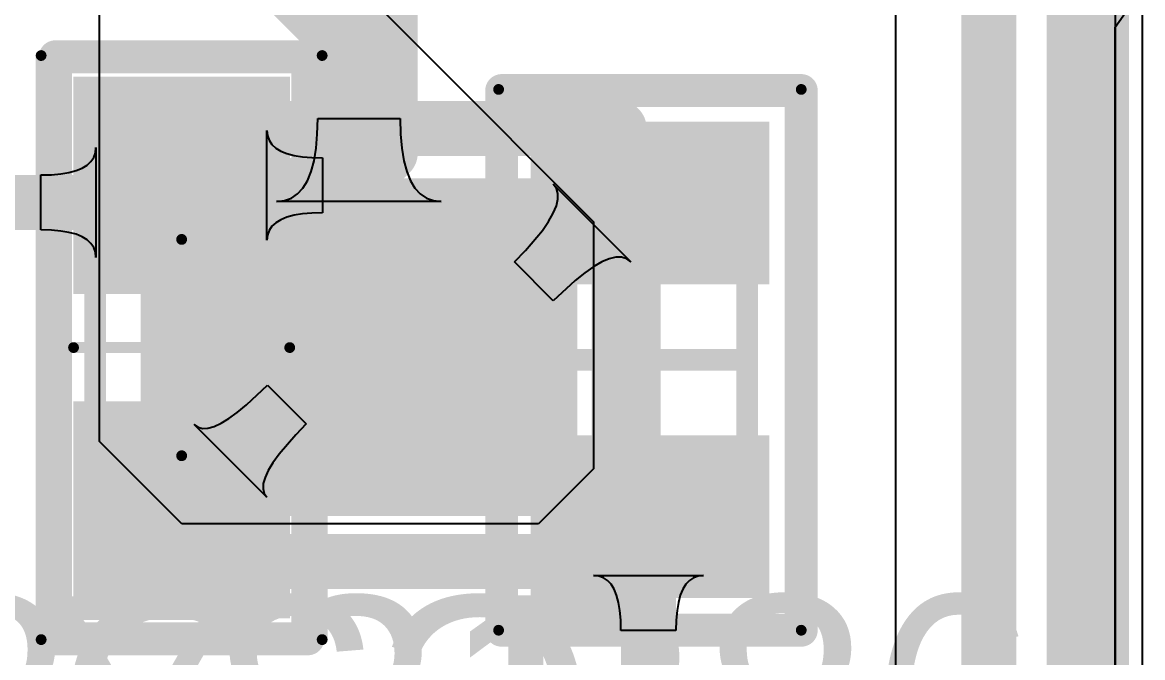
# Model space of a CAD drawing. Header units: inches. Extents: x 1.37 to 4.6, y 1.74 to 5.29.
# Drawn here: x 1.721 to 1.925, y 4.3807 to 4.4963 of the extents above; entities that cross this region are included whole.
import ezdxf

# ---------------------------------------------------------------- set-up
doc = ezdxf.new("R2010")
doc.units = ezdxf.units.IN
doc.header["$MEASUREMENT"] = 0
for name, color, linetype in [('BottomLayer', 5, 'Continuous'), ('BottomOverlay', 54, 'Continuous'), ('BottomPaste', 16, 'Continuous'), ('BottomSolder', 6, 'Continuous'), ('Mechanical13', 56, 'Continuous'), ('Mechanical15', 56, 'Continuous'), ('TopLayer', 1, 'Continuous'), ('TopOverlay', 2, 'Continuous'), ('TopPaste', 8, 'Continuous'), ('TopSolder', 216, 'Continuous')]:
    doc.layers.add(name, color=color, linetype=linetype)
doc.styles.add('Arial', font='', dxfattribs={"height": 0.2})
doc.styles.get('Arial').set_extended_font_data('Arial')

# ---------------------------------------------------------------- blocks, each defined once
blk = doc.blocks.new('_________0603_32')
at = {"layer": 'TopLayer'}
for points in [[(-0.01772, 0.01772), (-0.01772, -0.01772), (-0.03937, -0.01772), (-0.03937, 0.01772)], [(0.03937, 0.01772), (0.03937, -0.01772), (0.01772, -0.01772), (0.01772, 0.01772)]]:
    blk.add_hatch(color=1, dxfattribs=at).paths.add_polyline_path(points)
at = {"layer": 'TopPaste'}
for points in [[(-0.01772, 0.01772), (-0.01772, -0.01772), (-0.03937, -0.01772), (-0.03937, 0.01772)], [(0.03937, 0.01772), (0.03937, -0.01772), (0.01772, -0.01772), (0.01772, 0.01772)]]:
    blk.add_hatch(color=8, dxfattribs=at).paths.add_polyline_path(points)
at = {"layer": 'TopSolder'}
for points in [[(-0.01372, 0.02172), (-0.01372, -0.02172), (-0.04337, -0.02172), (-0.04337, 0.02172)], [(0.04337, 0.02172), (0.04337, -0.02172), (0.01372, -0.02172), (0.01372, 0.02172)]]:
    blk.add_hatch(color=216, dxfattribs=at).paths.add_polyline_path(points)
at = {"layer": 'Mechanical13', "const_width": 0.00394}
for points in [[(-0.0315, 0.01772), (0.0315, 0.01772)], [(-0.0315, 0.01772), (-0.0315, -0.01772)], [(0.0315, 0.01772), (0.0315, -0.01772)], [(-0.0315, -0.01772), (0.0315, -0.01772)]]:
    blk.add_lwpolyline(points, dxfattribs=at)
at = {"layer": 'Mechanical13', "const_width": 0.00197}
for points in [[(-0.03248, 0.01772, 1), (-0.03051, 0.01772, 1)], [(-0.03248, 0.01772, 1), (-0.03051, 0.01772, 1)], [(0.03051, 0.01772, 1), (0.03248, 0.01772, 1)], [(0.03051, 0.01772, 1), (0.03248, 0.01772, 1)], [(-0.03248, -0.01772, 1), (-0.03051, -0.01772, 1)], [(-0.03248, -0.01772, 1), (-0.03051, -0.01772, 1)], [(0.03051, -0.01772, 1), (0.03248, -0.01772, 1)], [(0.03051, -0.01772, 1), (0.03248, -0.01772, 1)]]:
    blk.add_lwpolyline(points, format="xyb", close=True, dxfattribs=at)
at = {"layer": 'Mechanical15'}
for points, const_width in [([(-0.04921, 0.02756), (0.04921, 0.02756)], 0.00197), ([(-0.04921, 0.02756), (-0.04921, -0.02756)], 0.00197), ([(0.04921, 0.02756), (0.04921, -0.02756)], 0.00197), ([(0, 0.01772), (0, -0.01772)], 0.00394), ([(-0.01772, 0), (0.01772, 0)], 0.00394), ([(-0.04921, -0.02756), (0.04921, -0.02756)], 0.00197)]:
    blk.add_lwpolyline(points, dxfattribs=dict(at, const_width=const_width))
for points, const_width in [([(-0.0497, 0.02756, 1), (-0.04872, 0.02756, 1)], 0.000984), ([(-0.0497, 0.02756, 1), (-0.04872, 0.02756, 1)], 0.000984), ([(0.04872, 0.02756, 1), (0.0497, 0.02756, 1)], 0.000984), ([(0.04872, 0.02756, 1), (0.0497, 0.02756, 1)], 0.000984), ([(-0.00098, 0.01772, 1), (0.00098, 0.01772, 1)], 0.00197), ([(-0.0187, 0, 1), (-0.01673, 0, 1)], 0.00197), ([(0.01673, 0, 1), (0.0187, 0, 1)], 0.00197), ([(-0.00098, -0.01772, 1), (0.00098, -0.01772, 1)], 0.00197), ([(-0.0497, -0.02756, 1), (-0.04872, -0.02756, 1)], 0.000984), ([(-0.0497, -0.02756, 1), (-0.04872, -0.02756, 1)], 0.000984), ([(0.04872, -0.02756, 1), (0.0497, -0.02756, 1)], 0.000984), ([(0.04872, -0.02756, 1), (0.0497, -0.02756, 1)], 0.000984)]:
    blk.add_lwpolyline(points, format="xyb", close=True, dxfattribs=dict(at, const_width=const_width))
at = {"layer": 'TopOverlay', "const_width": 0.006}
for points in [[(-0.04921, 0.027), (0.049, 0.027)], [(-0.04921, 0.027), (-0.04921, -0.02756)], [(0.049, 0.027), (0.049, -0.02756)], [(-0.04921, -0.02756), (0.049, -0.02756)]]:
    blk.add_lwpolyline(points, dxfattribs=at)
at = {"layer": 'TopOverlay', "const_width": 0.003}
for points in [[(-0.05071, 0.027, 1), (-0.04771, 0.027, 1)], [(-0.05071, 0.027, 1), (-0.04771, 0.027, 1)], [(0.0475, 0.027, 1), (0.0505, 0.027, 1)], [(0.0475, 0.027, 1), (0.0505, 0.027, 1)], [(-0.05071, -0.02756, 1), (-0.04771, -0.02756, 1)], [(-0.05071, -0.02756, 1), (-0.04771, -0.02756, 1)], [(0.0475, -0.02756, 1), (0.0505, -0.02756, 1)], [(0.0475, -0.02756, 1), (0.0505, -0.02756, 1)]]:
    blk.add_lwpolyline(points, format="xyb", close=True, dxfattribs=at)
blk = doc.blocks.new('TANTALUM_SMD_A_B_155')
at = {"layer": 'BottomLayer'}
blk.add_hatch(color=5, dxfattribs=at).paths.add_polyline_path([(-0.03125, -0.02575), (-0.10275, -0.02575), (-0.10275, 0.02775), (-0.03125, 0.02775)])
at = {"layer": 'BottomPaste'}
blk.add_hatch(color=16, dxfattribs=at).paths.add_polyline_path([(-0.03125, -0.02575), (-0.10275, -0.02575), (-0.10275, 0.02775), (-0.03125, 0.02775)])
at = {"layer": 'BottomSolder'}
blk.add_hatch(color=6, dxfattribs=at).paths.add_polyline_path([(-0.02725, -0.02975), (-0.10675, -0.02975), (-0.10675, 0.03175), (-0.02725, 0.03175)])
at = {"layer": 'BottomOverlay', "const_width": 0.01}
for points in [[(-0.1144, 0.04), (-0.1144, -0.0388)], [(-0.034, 0.04), (-0.1144, 0.04)], [(-0.034, -0.0388), (-0.1144, -0.0388)]]:
    blk.add_lwpolyline(points, dxfattribs=at)
at = {"layer": 'BottomOverlay', "const_width": 0.005}
for points in [[(-0.1169, 0.04, 1), (-0.1119, 0.04, 1)], [(-0.1169, 0.04, 1), (-0.1119, 0.04, 1)], [(-0.0365, 0.04, 1), (-0.0315, 0.04, 1)], [(-0.1169, -0.0388, 1), (-0.1119, -0.0388, 1)], [(-0.1169, -0.0388, 1), (-0.1119, -0.0388, 1)], [(-0.0365, -0.0388, 1), (-0.0315, -0.0388, 1)]]:
    blk.add_lwpolyline(points, format="xyb", close=True, dxfattribs=at)
blk = doc.blocks.new('CAP_0603_157')
at = {"layer": 'TopLayer'}
for points in [[(-0.04728, 0.01275), (-0.01578, 0.01275), (-0.01578, -0.01875), (-0.04728, -0.01875)], [(0.01178, 0.01275), (0.04328, 0.01275), (0.04328, -0.01875), (0.01178, -0.01875)]]:
    blk.add_hatch(color=1, dxfattribs=at).paths.add_polyline_path(points)
at = {"layer": 'TopPaste'}
for points in [[(-0.04728, 0.01275), (-0.01578, 0.01275), (-0.01578, -0.01875), (-0.04728, -0.01875)], [(0.01178, 0.01275), (0.04328, 0.01275), (0.04328, -0.01875), (0.01178, -0.01875)]]:
    blk.add_hatch(color=8, dxfattribs=at).paths.add_polyline_path(points)
at = {"layer": 'TopSolder'}
for points in [[(-0.05128, 0.01675), (-0.01178, 0.01675), (-0.01178, -0.02275), (-0.05128, -0.02275)], [(0.00778, 0.01675), (0.04728, 0.01675), (0.04728, -0.02275), (0.00778, -0.02275)]]:
    blk.add_hatch(color=216, dxfattribs=at).paths.add_polyline_path(points)
at = {"layer": 'Mechanical13', "const_width": 0.00394}
for points in [[(-0.0335, -0.01875), (-0.0335, 0.01275)], [(0.0295, 0.01275), (-0.0335, 0.01275)], [(0.0295, -0.01875), (0.0295, 0.01275)], [(0.0295, -0.01875), (-0.0335, -0.01875)]]:
    blk.add_lwpolyline(points, dxfattribs=at)
at = {"layer": 'Mechanical13', "const_width": 0.00197}
for points in [[(-0.03448, 0.01275, 1), (-0.03251, 0.01275, 1)], [(-0.03448, 0.01275, 1), (-0.03251, 0.01275, 1)], [(0.02851, 0.01275, 1), (0.03048, 0.01275, 1)], [(0.02851, 0.01275, 1), (0.03048, 0.01275, 1)], [(-0.03448, -0.01875, 1), (-0.03251, -0.01875, 1)], [(-0.03448, -0.01875, 1), (-0.03251, -0.01875, 1)], [(0.02851, -0.01875, 1), (0.03048, -0.01875, 1)], [(0.02851, -0.01875, 1), (0.03048, -0.01875, 1)]]:
    blk.add_lwpolyline(points, format="xyb", close=True, dxfattribs=at)
at = {"layer": 'Mechanical15', "const_width": 0.00197}
for points in [[(-0.05515, -0.02859), (-0.05515, 0.02259)], [(0.05115, 0.02259), (-0.05515, 0.02259)], [(0.05115, -0.02859), (0.05115, 0.02259)], [(-0.002, -0.02269), (-0.002, 0.01668)], [(0.01768, -0.003), (-0.02168, -0.003)], [(0.05115, -0.02859), (-0.05515, -0.02859)]]:
    blk.add_lwpolyline(points, dxfattribs=at)
at = {"layer": 'Mechanical15', "const_width": 0.000984}
for points in [[(-0.05564, 0.02259, 1), (-0.05466, 0.02259, 1)], [(-0.05564, 0.02259, 1), (-0.05466, 0.02259, 1)], [(0.05066, 0.02259, 1), (0.05164, 0.02259, 1)], [(0.05066, 0.02259, 1), (0.05164, 0.02259, 1)], [(-0.00249, 0.01668, 1), (-0.00151, 0.01668, 1)], [(-0.02218, -0.003, 1), (-0.02119, -0.003, 1)], [(0.01719, -0.003, 1), (0.01818, -0.003, 1)], [(-0.00249, -0.02269, 1), (-0.00151, -0.02269, 1)], [(-0.05564, -0.02859, 1), (-0.05466, -0.02859, 1)], [(-0.05564, -0.02859, 1), (-0.05466, -0.02859, 1)], [(0.05066, -0.02859, 1), (0.05164, -0.02859, 1)], [(0.05066, -0.02859, 1), (0.05164, -0.02859, 1)]]:
    blk.add_lwpolyline(points, format="xyb", close=True, dxfattribs=at)
at = {"layer": 'TopOverlay', "const_width": 0.006}
for points in [[(0.051, 0.02), (-0.05492, 0.02)], [(-0.05492, -0.026), (-0.05492, 0.02)], [(0.051, -0.026), (0.051, 0.02)], [(-0.048, -0.026), (-0.05492, -0.026)], [(0.051, -0.026), (-0.048, -0.026)]]:
    blk.add_lwpolyline(points, dxfattribs=at)
at = {"layer": 'TopOverlay', "const_width": 0.003}
for points in [[(-0.05642, 0.02, 1), (-0.05342, 0.02, 1)], [(-0.05642, 0.02, 1), (-0.05342, 0.02, 1)], [(0.0495, 0.02, 1), (0.0525, 0.02, 1)], [(0.0495, 0.02, 1), (0.0525, 0.02, 1)], [(-0.05642, -0.026, 1), (-0.05342, -0.026, 1)], [(-0.05642, -0.026, 1), (-0.05342, -0.026, 1)], [(-0.0495, -0.026, 1), (-0.0465, -0.026, 1)], [(-0.0495, -0.026, 1), (-0.0465, -0.026, 1)], [(0.0495, -0.026, 1), (0.0525, -0.026, 1)], [(0.0495, -0.026, 1), (0.0525, -0.026, 1)]]:
    blk.add_lwpolyline(points, format="xyb", close=True, dxfattribs=at)

msp = doc.modelspace()

# ---------------------------------------------------------------- linework, layer by layer
at = {"layer": 'BottomLayer'}
for p, q in [((1.92, 5.03344), (1.92, 4.20656)), ((1.735, 4.42), (1.735, 4.615)), ((1.925, 4.33), (1.925, 4.595)), ((1.88, 4.585), (1.88, 4.335)), ((1.78, 4.505), (1.795, 4.49)), ((1.795, 4.49), (1.825, 4.46)), ((1.77469, 4.47593), (1.77477, 4.4788)), ((1.77477, 4.4788), (1.78977, 4.4788)), ((1.78977, 4.4788), (1.78984, 4.47593)), ((1.77447, 4.47336), (1.77469, 4.47593)), ((1.78984, 4.47593), (1.79007, 4.47336)), ((1.77409, 4.47109), (1.77447, 4.47336)), ((1.79007, 4.47336), (1.79044, 4.47109)), ((1.77357, 4.46912), (1.77409, 4.47109)), ((1.79044, 4.47109), (1.79097, 4.46912)), ((1.77289, 4.46746), (1.77357, 4.46912)), ((1.79097, 4.46912), (1.79164, 4.46746)), ((1.77109, 4.46504), (1.77207, 4.4661)), ((1.77207, 4.4661), (1.77289, 4.46746)), ((1.79164, 4.46746), (1.79247, 4.4661)), ((1.79247, 4.4661), (1.79344, 4.46504)), ((1.76869, 4.46383), (1.76997, 4.46429)), ((1.76997, 4.46429), (1.77109, 4.46504)), ((1.79344, 4.46504), (1.79457, 4.46429)), ((1.79457, 4.46429), (1.79584, 4.46383)), ((1.76727, 4.46368), (1.76869, 4.46383)), ((1.79727, 4.46368), (1.76727, 4.46368)), ((1.79584, 4.46383), (1.79727, 4.46368)), ((1.825, 4.46), (1.825, 4.415)), ((1.75, 4.405), (1.735, 4.42)), ((1.825, 4.415), (1.815, 4.405)), ((1.815, 4.405), (1.75, 4.405))]:
    msp.add_line(p, q, dxfattribs=at)
at = {"layer": 'BottomLayer', "const_width": 0.015}
for points in [[(1.915, 4.34), (1.915, 4.58)], [(1.755, 4.52), (1.78227, 4.49273)], [(1.78227, 4.43717), (1.78227, 4.49273)], [(1.78227, 4.42644), (1.78227, 4.43717)]]:
    msp.add_lwpolyline(points, dxfattribs=at)
at = {"layer": 'BottomLayer', "const_width": 0.0075}
for points in [[(1.77852, 4.49273, 1), (1.78602, 4.49273, 1)], [(1.77852, 4.49273, 1), (1.78602, 4.49273, 1)], [(1.77852, 4.43717, 1), (1.78602, 4.43717, 1)], [(1.77852, 4.43717, 1), (1.78602, 4.43717, 1)], [(1.77852, 4.42644, 1), (1.78602, 4.42644, 1)]]:
    msp.add_lwpolyline(points, format="xyb", close=True, dxfattribs=at)
at = {"layer": 'TopLayer'}
for p, q in [((1.92, 5.03344), (1.92, 4.20656)), ((1.92, 4.49541), (1.92263, 4.49911)), ((1.92, 4.33209), (1.92, 4.49541)), ((1.76549, 4.45661), (1.76549, 4.47661)), ((1.76549, 4.47661), (1.76559, 4.47566)), ((1.76559, 4.47566), (1.7659, 4.47481)), ((1.7659, 4.47481), (1.7664, 4.47406)), ((1.73396, 4.4717), (1.73426, 4.47255)), ((1.73426, 4.47255), (1.73436, 4.4735)), ((1.73436, 4.4735), (1.73436, 4.4535)), ((1.7664, 4.47406), (1.76711, 4.47341)), ((1.76711, 4.47341), (1.76802, 4.47286)), ((1.76802, 4.47286), (1.76914, 4.47241)), ((1.76914, 4.47241), (1.77045, 4.47206)), ((1.73186, 4.46975), (1.73276, 4.4703)), ((1.73276, 4.4703), (1.73346, 4.47095)), ((1.73346, 4.47095), (1.73396, 4.4717)), ((1.77045, 4.47206), (1.77197, 4.47181)), ((1.77197, 4.47181), (1.77369, 4.47166)), ((1.77369, 4.47166), (1.77561, 4.47161)), ((1.77561, 4.47161), (1.77561, 4.46161)), ((1.72436, 4.4685), (1.72626, 4.46855)), ((1.72436, 4.4585), (1.72436, 4.4685)), ((1.72626, 4.46855), (1.72796, 4.4687)), ((1.72796, 4.4687), (1.72946, 4.46895)), ((1.72946, 4.46895), (1.73076, 4.4693)), ((1.73076, 4.4693), (1.73186, 4.46975)), ((1.81824, 4.46606), (1.81767, 4.46683)), ((1.81767, 4.46683), (1.83181, 4.45269)), ((1.81852, 4.46514), (1.81824, 4.46606)), ((1.81824, 4.46287), (1.81852, 4.46408)), ((1.81852, 4.46408), (1.81852, 4.46514)), ((1.81767, 4.46153), (1.81824, 4.46287)), ((1.76802, 4.46036), (1.76711, 4.45981)), ((1.76914, 4.46081), (1.76802, 4.46036)), ((1.77045, 4.46116), (1.76914, 4.46081)), ((1.77197, 4.46141), (1.77045, 4.46116)), ((1.77369, 4.46156), (1.77197, 4.46141)), ((1.77561, 4.46161), (1.77369, 4.46156)), ((1.81569, 4.45842), (1.81682, 4.46005)), ((1.81682, 4.46005), (1.81767, 4.46153)), ((1.72626, 4.45845), (1.72436, 4.4585)), ((1.72796, 4.4583), (1.72626, 4.45845)), ((1.72946, 4.45805), (1.72796, 4.4583)), ((1.73076, 4.4577), (1.72946, 4.45805)), ((1.7659, 4.45841), (1.76559, 4.45756)), ((1.7664, 4.45916), (1.7659, 4.45841)), ((1.76711, 4.45981), (1.7664, 4.45916)), ((1.81258, 4.45474), (1.81569, 4.45842)), ((1.73186, 4.45725), (1.73076, 4.4577)), ((1.73276, 4.4567), (1.73186, 4.45725)), ((1.73346, 4.45605), (1.73276, 4.4567)), ((1.73396, 4.4553), (1.73346, 4.45605)), ((1.76559, 4.45756), (1.76549, 4.45661)), ((1.73426, 4.45445), (1.73396, 4.4553)), ((1.73436, 4.4535), (1.73426, 4.45445)), ((1.8106, 4.45269), (1.81258, 4.45474)), ((1.81767, 4.44562), (1.8106, 4.45269)), ((1.82503, 4.45184), (1.8234, 4.45071)), ((1.82651, 4.45269), (1.82503, 4.45184)), ((1.82785, 4.45326), (1.82651, 4.45269)), ((1.82906, 4.45354), (1.82785, 4.45326)), ((1.83012, 4.45354), (1.82906, 4.45354)), ((1.83104, 4.45326), (1.83012, 4.45354)), ((1.83181, 4.45269), (1.83104, 4.45326)), ((1.8234, 4.45071), (1.82163, 4.4493)), ((1.82163, 4.4493), (1.81767, 4.44562)), ((1.76179, 4.42669), (1.76561, 4.43026)), ((1.76561, 4.43026), (1.77268, 4.42319)), ((1.75855, 4.42418), (1.7601, 4.4253)), ((1.7601, 4.4253), (1.76179, 4.42669)), ((1.75588, 4.42274), (1.75715, 4.42333)), ((1.75715, 4.42333), (1.75855, 4.42418)), ((1.76549, 4.40985), (1.75228, 4.42307)), ((1.75228, 4.42307), (1.75296, 4.42259)), ((1.75296, 4.42259), (1.75379, 4.42237)), ((1.75379, 4.42237), (1.75477, 4.42242)), ((1.75477, 4.42242), (1.75588, 4.42274)), ((1.77076, 4.42121), (1.76773, 4.41768)), ((1.77268, 4.42319), (1.77076, 4.42121)), ((1.76773, 4.41768), (1.76661, 4.41613)), ((1.76661, 4.41613), (1.76575, 4.41472)), ((1.76517, 4.41346), (1.76485, 4.41234)), ((1.76575, 4.41472), (1.76517, 4.41346)), ((1.76485, 4.41234), (1.7648, 4.41137)), ((1.7648, 4.41137), (1.76501, 4.41054)), ((1.76501, 4.41054), (1.76549, 4.40985)), ((1.82595, 4.39551), (1.825, 4.39561)), ((1.825, 4.39561), (1.845, 4.39561)), ((1.8268, 4.39521), (1.82595, 4.39551)), ((1.82755, 4.39471), (1.8268, 4.39521)), ((1.8282, 4.39401), (1.82755, 4.39471)), ((1.84245, 4.39471), (1.8418, 4.39401)), ((1.8432, 4.39521), (1.84245, 4.39471)), ((1.84405, 4.39551), (1.8432, 4.39521)), ((1.845, 4.39561), (1.84405, 4.39551)), ((1.82875, 4.39311), (1.8282, 4.39401)), ((1.8292, 4.39201), (1.82875, 4.39311)), ((1.84125, 4.39311), (1.8408, 4.39201)), ((1.8418, 4.39401), (1.84125, 4.39311)), ((1.82955, 4.39071), (1.8292, 4.39201)), ((1.8298, 4.38921), (1.82955, 4.39071)), ((1.84045, 4.39071), (1.8402, 4.38921)), ((1.8408, 4.39201), (1.84045, 4.39071)), ((1.82995, 4.38751), (1.8298, 4.38921)), ((1.8402, 4.38921), (1.84005, 4.38751)), ((1.83, 4.38561), (1.82995, 4.38751)), ((1.84005, 4.38751), (1.84, 4.38561)), ((1.84, 4.38561), (1.83, 4.38561))]:
    msp.add_line(p, q, dxfattribs=at)
at = {"layer": 'TopLayer', "const_width": 0.01}
for points in [[(1.78798, 4.47247), (1.78798, 4.66799)], [(1.897, 4.37526), (1.897, 4.52502)], [(1.78213, 4.46661), (1.78798, 4.47247)], [(1.74998, 4.46661), (1.78213, 4.46661)], [(1.61798, 4.4635), (1.74998, 4.4635)], [(1.79484, 4.42986), (1.82838, 4.4634)], [(1.82838, 4.4584), (1.83527, 4.4584)], [(1.74998, 4.40756), (1.77228, 4.42986)], [(1.77228, 4.42986), (1.79484, 4.42986)], [(1.835, 4.37), (1.835, 4.40631)]]:
    msp.add_lwpolyline(points, dxfattribs=at)
at = {"layer": 'TopLayer', "const_width": 0.005}
for points in [[(1.78548, 4.47247, 1), (1.79048, 4.47247, 1)], [(1.78548, 4.47247, 1), (1.79048, 4.47247, 1)], [(1.74748, 4.46661, 1), (1.75248, 4.46661, 1)], [(1.77963, 4.46661, 1), (1.78463, 4.46661, 1)], [(1.77963, 4.46661, 1), (1.78463, 4.46661, 1)], [(1.74748, 4.4635, 1), (1.75248, 4.4635, 1)], [(1.82588, 4.4634, 1), (1.83088, 4.4634, 1)], [(1.82588, 4.4584, 1), (1.83088, 4.4584, 1)], [(1.83277, 4.4584, 1), (1.83777, 4.4584, 1)], [(1.76978, 4.42986, 1), (1.77478, 4.42986, 1)], [(1.76978, 4.42986, 1), (1.77478, 4.42986, 1)], [(1.79234, 4.42986, 1), (1.79734, 4.42986, 1)], [(1.79234, 4.42986, 1), (1.79734, 4.42986, 1)], [(1.74748, 4.40756, 1), (1.75248, 4.40756, 1)], [(1.8325, 4.40631, 1), (1.8375, 4.40631, 1)]]:
    msp.add_lwpolyline(points, format="xyb", close=True, dxfattribs=at)

# ---------------------------------------------------------------- block references
for name, p, rotation in [('CAP_0603_157', (1.75298, 4.43509), 270), ('_________0603_32', (1.83527, 4.43486), 90), ('TANTALUM_SMD_A_B_155', (1.71527, 4.43817), 180)]:
    msp.add_blockref(name, p, dxfattribs=dict(rotation=rotation))

# ---------------------------------------------------------------- texts
at = {"layer": 'BottomOverlay', "style": 'Arial', "text_generation_flag": 2}
msp.add_text('C37', height=0.03937, dxfattribs=at).set_placement((1.82554, 4.35243))
at = {"layer": 'TopOverlay', "style": 'Arial'}
for s, p in [('R87', (1.65997, 4.3526)), ('C31', (1.72689, 4.35243)), ('R86', (1.80497, 4.3526))]:
    msp.add_text(s, height=0.03937, dxfattribs=at).set_placement(p)

doc.saveas('drawing.dxf')
